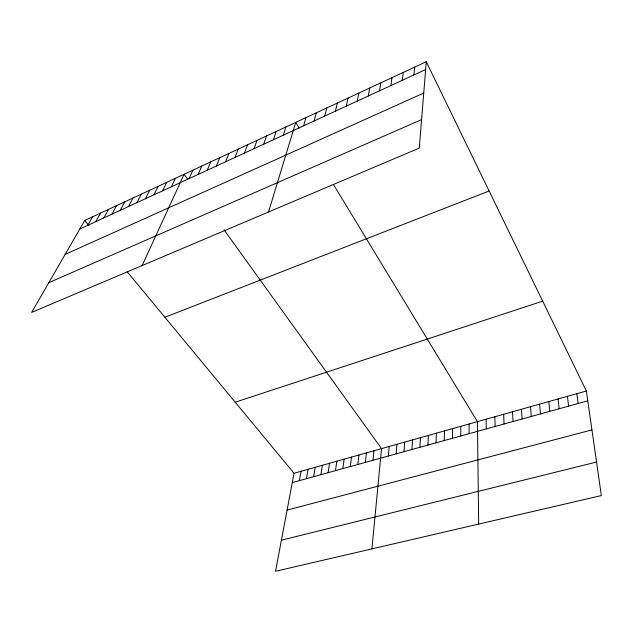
<?xml version="1.0" encoding="UTF-8"?>
<svg xmlns="http://www.w3.org/2000/svg" width="633" height="633" viewBox="0 0 633 633"><rect width="100%" height="100%" fill="white"/><g stroke="black" fill="none" stroke-linecap="round" stroke-linejoin="round"><path stroke-width="0.95" d="M460.745 435.979L460.816 426.325M452.445 438.281L452.603 428.636M444.216 440.56L444.461 430.931M436.042 442.815L436.382 433.201M427.94 445.062L428.359 435.457M419.901 447.286L420.407 437.696M411.925 449.493L412.51 439.919M404.004 451.685L404.677 442.119M396.155 453.861L396.907 444.311M426.27 61.725L419.283 148.09L31.65 312.401L84.727 220.45L426.27 61.725L586.364 390.996L601.35 495.584L275.529 571.275L294.052 473.255L127.059 271.581M388.361 456.013L389.192 446.479M371.919 548.882L381.541 448.631L224.066 229.858M413.911 74.963L414.718 67.098M372.956 460.278L373.945 450.767M365.336 462.383L366.404 452.896M357.78 464.48L358.927 455M402.311 80.312L403.292 72.407M350.286 466.553L351.497 457.089M342.841 468.61L344.13 459.162M390.846 85.597L391.993 77.653M335.458 470.659L336.819 461.22M328.123 472.685L329.556 463.261M320.852 474.695L322.347 465.287M379.515 90.82L380.821 82.852M313.628 476.696L315.194 467.304M306.459 478.683L308.097 469.298M299.346 480.653L301.047 471.284M368.303 95.987L369.775 87.979M357.226 101.098L358.848 93.059M346.267 106.146L348.039 98.083M335.427 111.147L337.349 103.052M324.705 116.084L326.778 107.966M314.103 120.974L316.318 112.824M303.618 125.809L305.968 117.635M268.534 211.992L295.738 122.391L299.187 128.072M283.283 135.185L285.902 126.956M273.424 139.727L276.17 131.482M263.668 144.229L266.54 135.96M254.015 148.676L257.006 140.391M244.457 153.083L247.566 144.775M234.993 157.443L238.222 149.119M225.633 161.763L228.972 153.415M216.359 166.036L219.809 157.672M207.189 170.269L210.742 161.89M198.097 174.455L201.761 166.06M189.101 178.601L192.875 170.19M142.148 265.567L184.068 174.289L187.526 179.092M171.377 186.775L175.349 178.34M162.641 190.802L166.708 182.351M153.993 194.79L158.163 186.324M145.432 198.738L149.689 190.264M136.95 202.647L141.301 194.157M128.546 206.524L132.985 198.026M120.23 210.354L124.756 201.848M111.986 214.16L116.599 205.638M103.828 217.918L108.52 209.396M95.741 221.645L100.512 213.115M87.726 225.34L92.584 216.803M79.79 229.004L425.637 69.551M65.128 254.403L423.738 93.051M48.804 282.674L421.586 119.637M164.889 317.26L489.119 191M235.223 402.208L542.671 301.142M294.052 473.255L586.364 390.996M292.288 482.607L587.772 400.831M287.089 510.095L591.934 429.902M281.4 540.186L596.539 462.043M84.727 220.45L88.96 225.562M333.425 184.472L477.432 421.649L478.667 524.077M576.853 393.671L578.143 403.49M567.429 396.329L568.6 406.133M558.077 398.956L559.137 408.752M548.811 401.567L549.76 411.347M539.625 404.147L540.463 413.919M530.517 406.71L531.245 416.474M521.481 409.258L522.106 418.999M512.524 411.774L513.047 421.507M503.639 414.275L504.058 423.999M494.832 416.751L495.148 426.46M486.097 419.212L486.31 428.905M469.093 423.999L469.116 433.668"/></g></svg>
